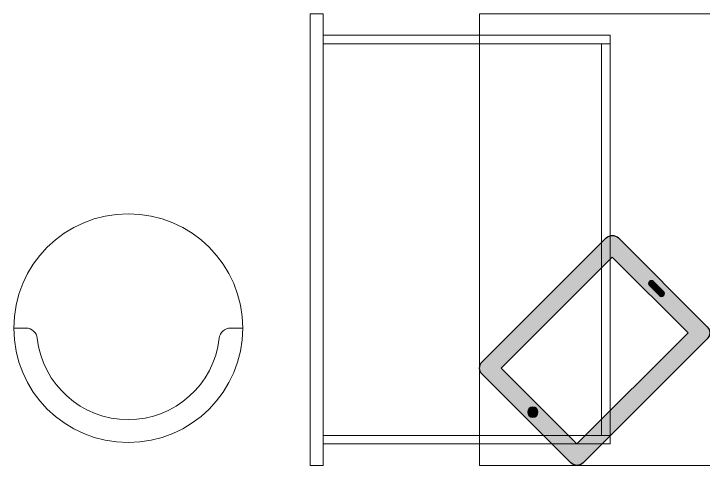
# Model space of a CAD drawing. Header units: millimetres. Extents: x 8916 to 22657, y -1037022 to -1027677.
# Drawn here: x 10938 to 11904, y -1029900 to -1029266 of the extents above; entities that cross this region are included whole.
import ezdxf

# ---------------------------------------------------------------- set-up
doc = ezdxf.new("R2010")
doc.units = ezdxf.units.MM
doc.header["$LTSCALE"] = 40
for name, color, linetype, lineweight in [('Floor-Unit', 1, 'Continuous', 13), ('LENS_FURNITURE', 13, 'Continuous', 9), ('LENS_PARTITION', 21, 'Continuous', 25)]:
    doc.layers.add(name, color=color, linetype=linetype, lineweight=lineweight)

# ---------------------------------------------------------------- blocks, each defined once
blk = doc.blocks.new('Chair')
at = {"layer": 'Floor-Unit', "ltscale": 100}
for p, q in [((587017.1812756595, -21249.19291745766), (586990.7880734093, -21249.19291745766)), ((587490.7880734095, -21249.19291745766), (587464.3948711595, -21249.19291745766))]:
    blk.add_line(p, q, dxfattribs=at)
blk.add_circle((587240.7880734095, -21249.19291745771), 250, dxfattribs=at)
for centre, radius, start, end in [((587017.1812756595, -21274.19291745767), 25, 6.37937020842336, 90), ((587464.3948711595, -21274.19291745767), 25, 90, 173.6206297915766), ((587240.7880734095, -21249.19291745771), 200, 186.3793702084324, 353.6206297915686)]:
    blk.add_arc(centre, radius, start, end, dxfattribs=at)
blk = doc.blocks.new('servgewrgtrs')
at = {"layer": 'LENS_FURNITURE', "true_color": 0xc7c8ca}
h = blk.add_hatch(color=9, dxfattribs=at)
h.dxf.hatch_style = 1
edge = h.paths.add_edge_path()
edge.add_line((-8.54246803093703, -981.967020192067), (115.9083254579454, -857.5162267031847))
edge.add_arc((107.4230440836399, -849.030945328879), 12.00000000009463, 315, 405)
edge.add_line((115.9083254579454, -840.5456639545736), (-58.03994271345435, -666.5973957831739))
edge.add_arc((-66.52522408775982, -675.0826771574793), 12.00000000009463, 45.00000000000002, 135)
edge.add_line((-75.01050546206531, -666.5973957831739), (-199.4612989509478, -791.0481892720563))
edge.add_arc((-190.9760175766423, -799.5334706454305), 11.99999999943609, 135.0000000031443, 225.0000000031443)
edge.add_line((-199.4612989500165, -808.0187520197359), (-25.5130307786167, -981.9670201911359))
edge.add_arc((-17.0277494043112, -973.4817388177615), 11.99999999943609, 224.9999999968557, 314.9999999968557)
h.paths.add_polyline_path([(-17.02774940524252, -955.0969625067663), (89.03826777357607, -849.0309453279477), (-66.52522408775982, -693.4674534666119), (-172.5912412665784, -799.5334706454305)], flags=16)
edge = h.paths.add_edge_path(flags=16)
edge.add_line((-138.2965623782947, -741.9042679787381), (-124.1544267544522, -727.7621323548956))
edge.add_arc((-121.3259996296838, -730.5905594796641), 4.000000000031544, 45, 135, ccw=False)
edge.add_arc((-121.3259996296838, -730.5905594796641), 4.000000000031544, -45, 45, ccw=False)
edge.add_line((-118.4975725049153, -733.4189866044326), (-132.6397081287578, -747.561122228275))
edge.add_arc((-135.4681352535263, -744.7326951035066), 4.000000000031544, 225, 315, ccw=False)
edge.add_arc((-135.4681352535263, -744.7326951035066), 4.000000000031544, 135, 225, ccw=False)
edge = h.paths.add_edge_path(flags=16)
edge.add_arc((44.84409394953398, -910.9027886827243), 7, 0, 360)
at = {"layer": 'LENS_FURNITURE', "lineweight": 0, "true_color": 0x939598}
h = blk.add_hatch(dxfattribs=at)
h.set_pattern_fill('ANSI31', color=252, scale=10, angle=405)
h.set_pattern_definition([(90, (-3772352.875833935, -3684050.327587578), (-1.25, 2e-16), [])])
edge = h.paths.add_edge_path()
edge.add_line((-138.2965623782947, -741.9042679787381), (-124.1544267544522, -727.7621323548956))
edge.add_arc((-121.3259996296838, -730.5905594796641), 4.000000000031544, 45, 135, ccw=False)
edge.add_arc((-121.3259996296838, -730.5905594796641), 4.000000000031544, -45, 45, ccw=False)
edge.add_line((-118.4975725049153, -733.4189866044326), (-132.6397081287578, -747.561122228275))
edge.add_arc((-135.4681352535263, -744.7326951035066), 4.000000000031544, 225, 315, ccw=False)
edge.add_arc((-135.4681352535263, -744.7326951035066), 4.000000000031544, 135, 225, ccw=False)
edge = h.paths.add_edge_path()
edge.add_arc((44.84409394953398, -910.9027886827243), 7, 0, 360)
at = {"layer": 'LENS_FURNITURE'}
blk.add_lwpolyline([(119.4230440827086, -352.4817388160154), (119.4230440827086, -985.4817388160155), (-380.5769559172913, -985.4817388160155), (-380.5769559172913, -352.4817388160154)], close=True, dxfattribs=at)
at = {"layer": 'LENS_FURNITURE', "color": 146, "true_color": 0x105689}
for points in [[(338.5359051078558, -352.4817388160154), (338.5359051078558, -985.4817388160155), (356.5359051078558, -985.4817388160155), (356.5359051078558, -352.4817388160154)], [(-63.4640948921442, -382.4817388160154), (-63.4640948921442, -394.4817388160154), (338.5359051078558, -394.4817388160154), (338.5359051078558, -382.4817388160154)], [(-63.4640948921442, -394.4817388160154), (-63.4640948921442, -943.4817388160153), (-51.4640948921442, -943.4817388160153), (-51.4640948921442, -394.4817388160154)], [(-63.4640948921442, -955.4817388160154), (-63.4640948921442, -943.4817388160153), (338.5359051078558, -943.4817388160153), (338.5359051078558, -955.4817388160154)]]:
    blk.add_lwpolyline(points, close=True, dxfattribs=at)
at = {"layer": 'LENS_FURNITURE', "color": 18, "lineweight": 30, "true_color": 0x000000}
for points in [[(-8.54246803093703, -981.967020192067), (115.9083254579454, -857.5162267031847, 0.4142135623730951), (115.9083254579454, -840.5456639545736), (-58.03994271345434, -666.5973957831739, 0.4142135623730951), (-75.01050546206531, -666.5973957831739), (-199.4612989509478, -791.0481892720563, 0.4142135623730951), (-199.4612989500165, -808.0187520197359), (-25.51303077861669, -981.9670201911359, 0.4142135623730951)], [(-138.2965623782947, -741.9042679787381), (-124.1544267544522, -727.7621323548956, -0.4142135623730951), (-118.4975725049153, -727.7621323548956), (-118.4975725049153, -727.7621323548956, -0.4142135623730951), (-118.4975725049153, -733.4189866044326), (-132.6397081287578, -747.561122228275, -0.4142135623730951), (-138.2965623782947, -747.561122228275), (-138.2965623782947, -747.561122228275, -0.4142135623730951)]]:
    blk.add_lwpolyline(points, format="xyb", close=True, dxfattribs=at)
blk.add_lwpolyline([(-17.02774940524252, -955.0969625067663), (89.03826777357607, -849.0309453279477), (-66.52522408775982, -693.4674534666119), (-172.5912412665784, -799.5334706454305)], close=True, dxfattribs=at)
blk.add_circle((44.84409394953398, -910.9027886827243), 7, dxfattribs=at)
at = {"layer": 'Floor-Unit', "xscale": 0.6413055337135763, "yscale": 0.6413055337135763, "zscale": 0.6413055337135763}
blk.add_blockref('Chair', (-375989.1127056331, 12834.13492621091), dxfattribs=at)

msp = doc.modelspace()

# ---------------------------------------------------------------- block references
at = {"layer": 'LENS_PARTITION', "xscale": -1}
msp.add_blockref('servgewrgtrs', (11709.99286094575, -1028913.72895679), dxfattribs=at)

doc.saveas('drawing.dxf')
